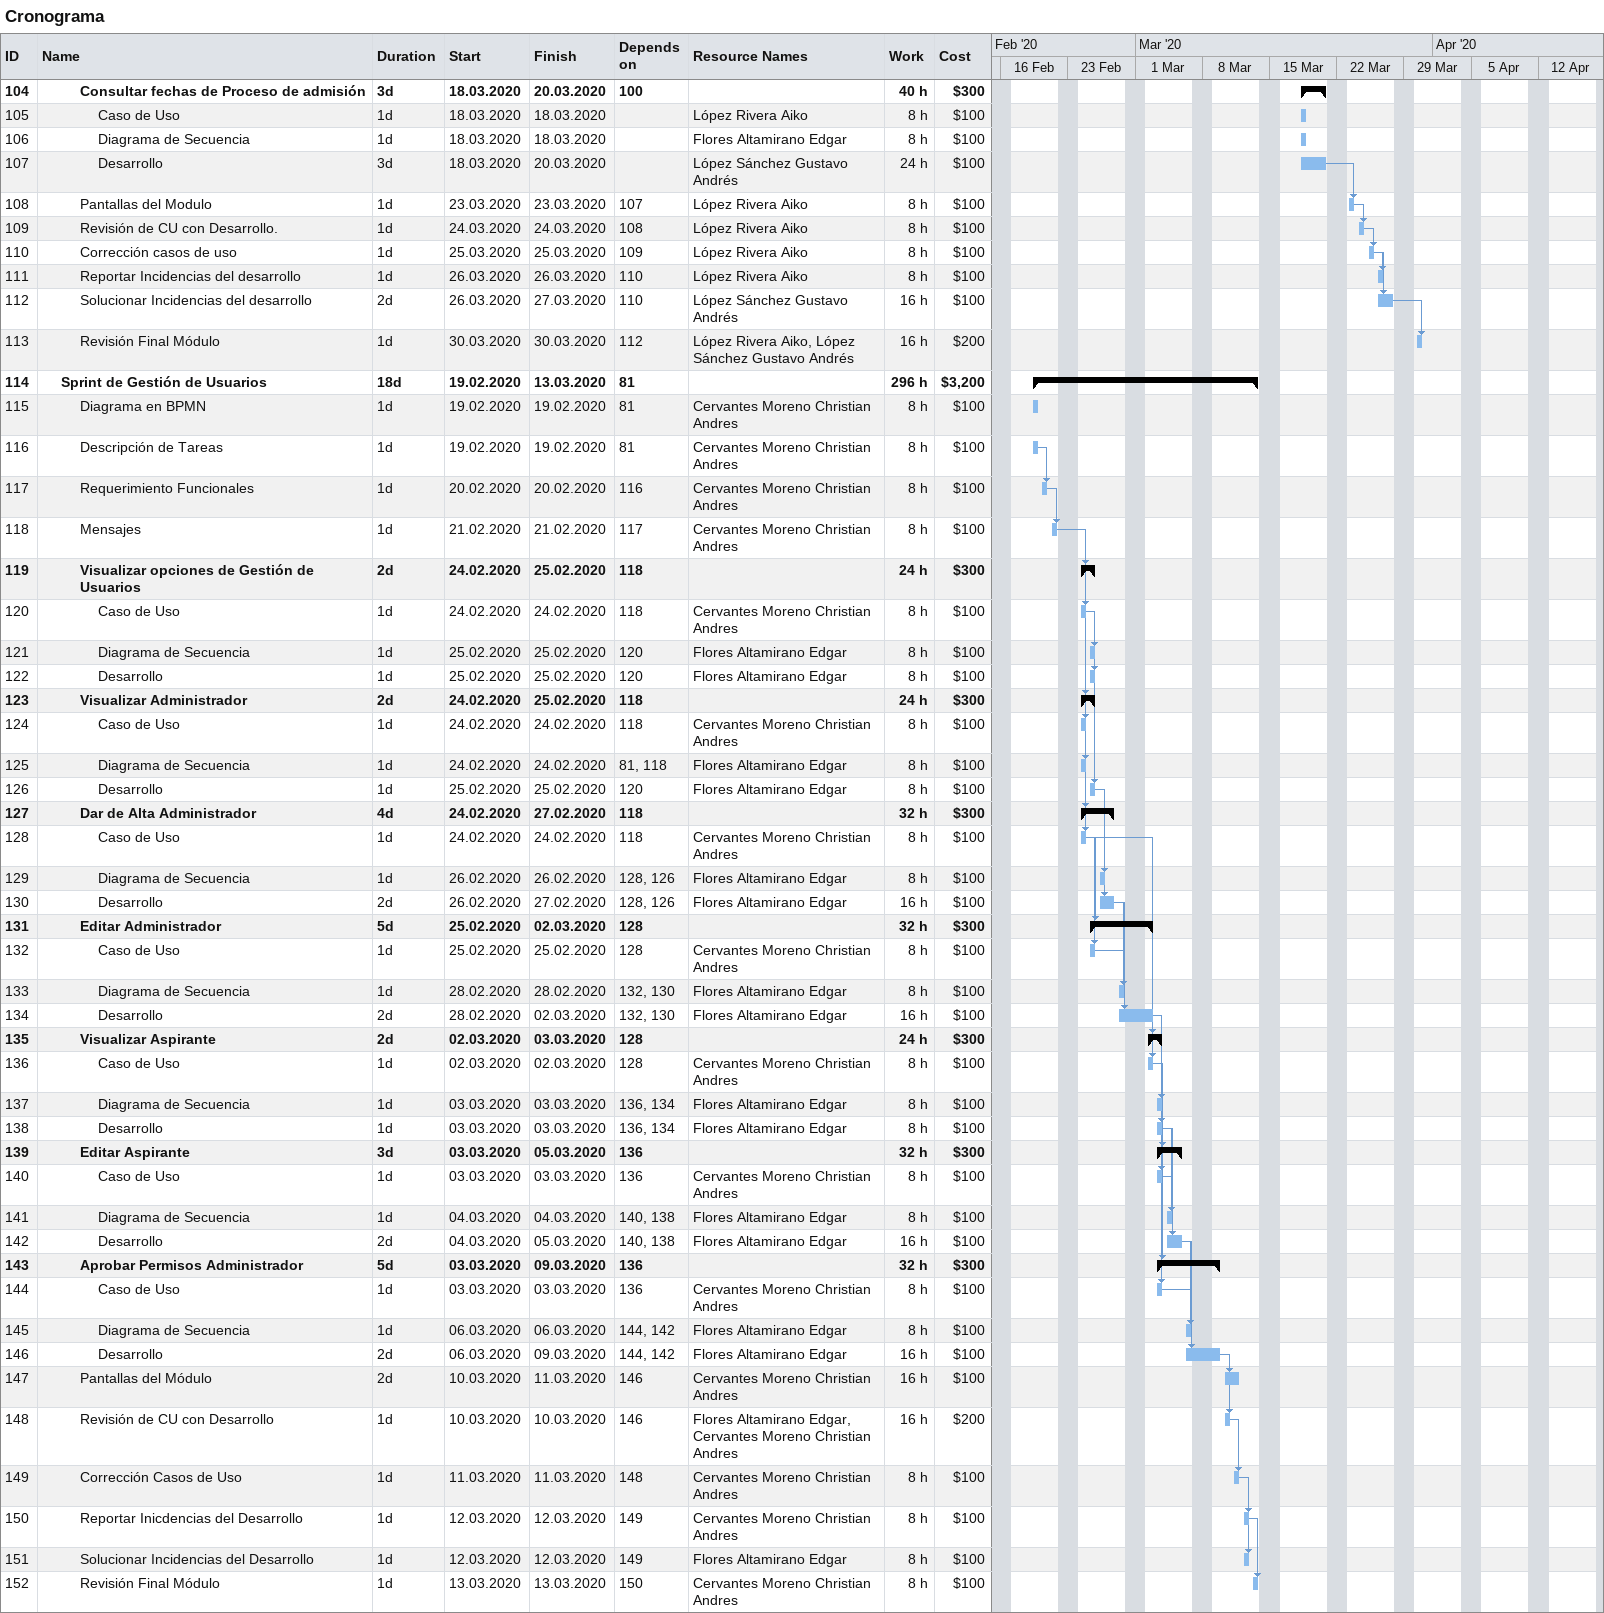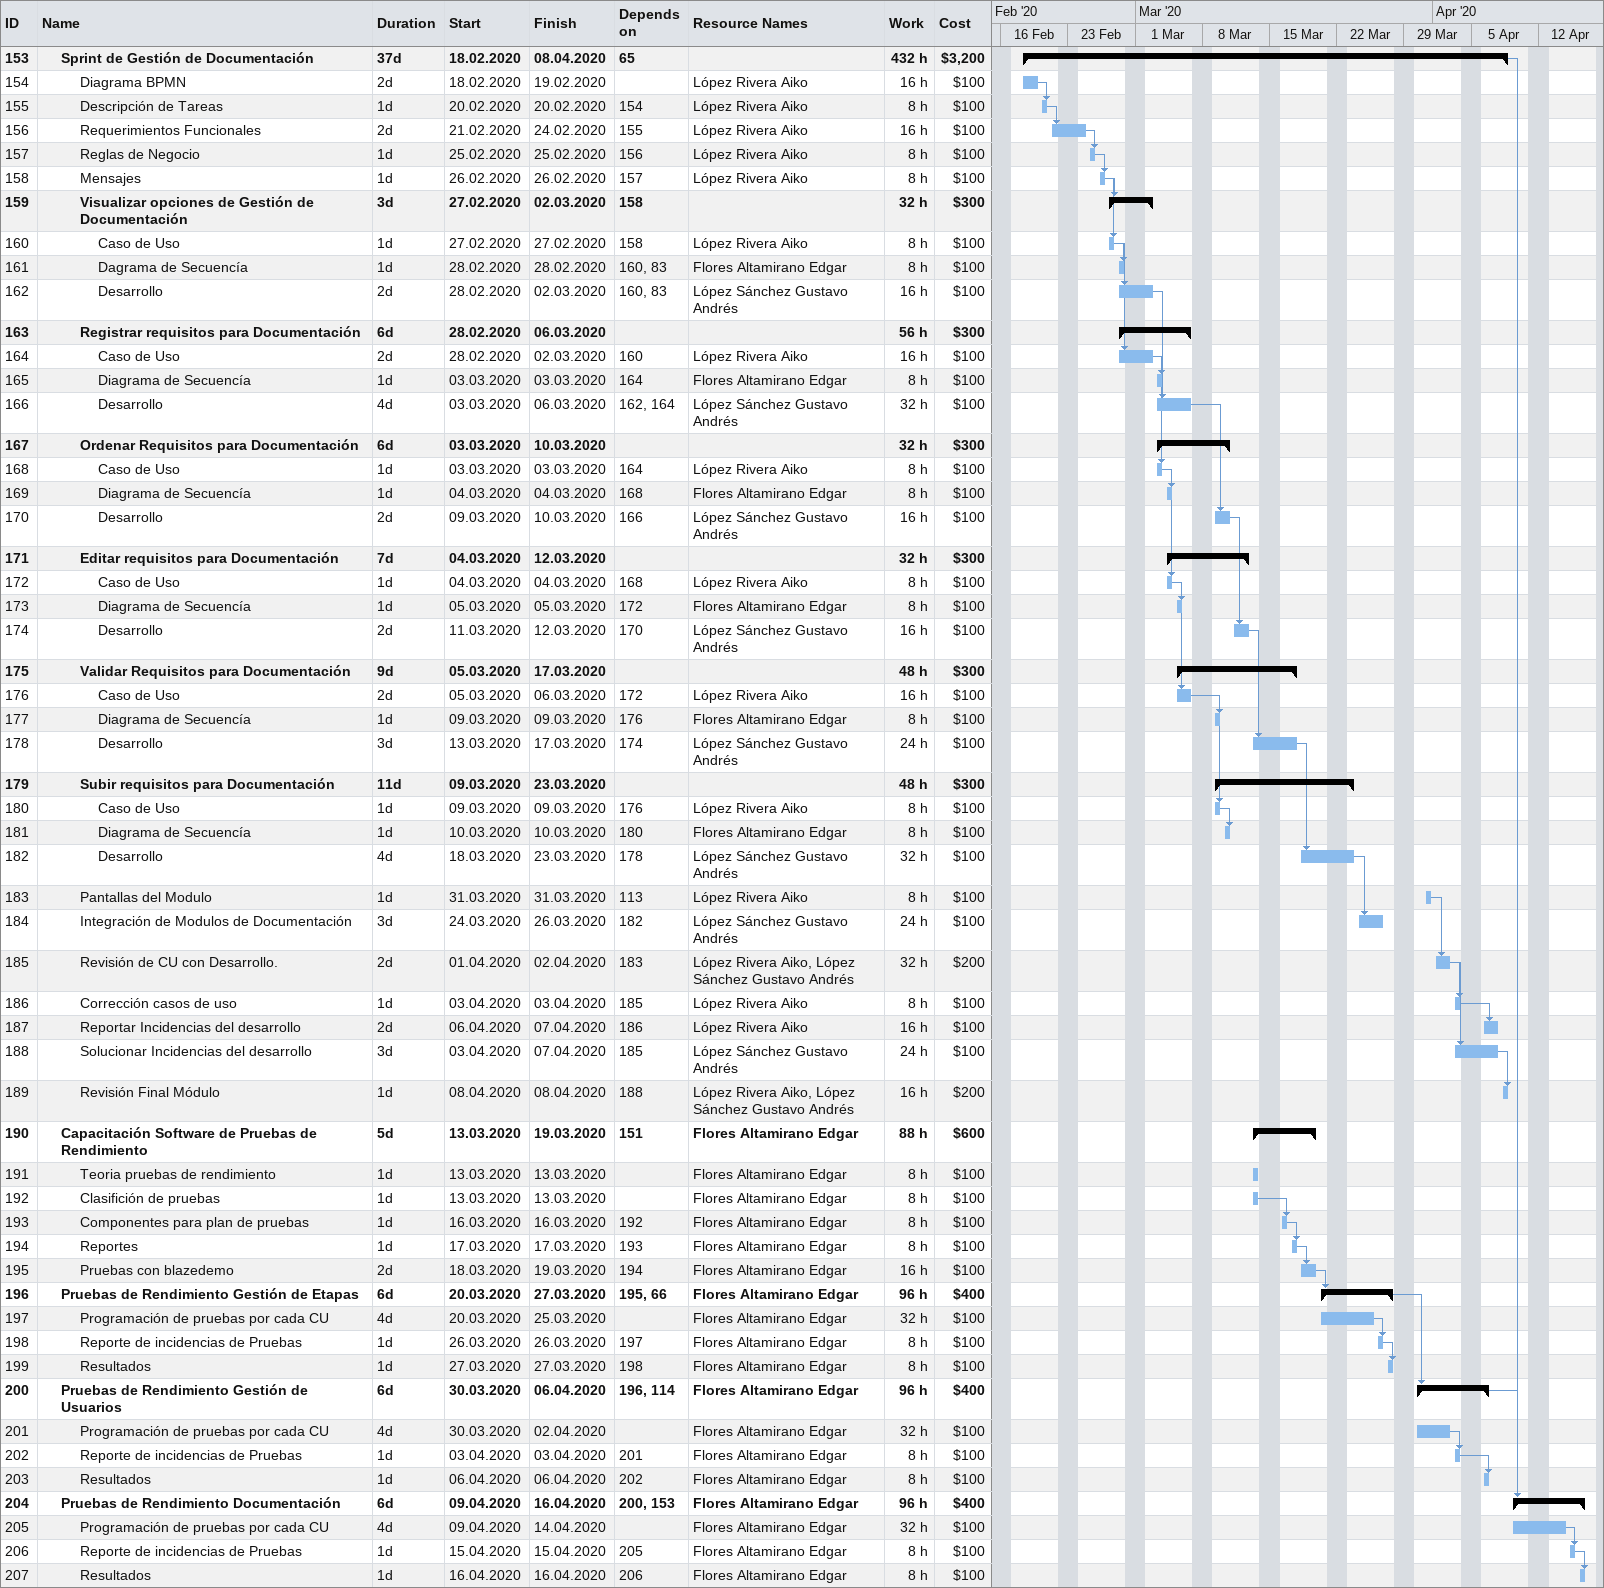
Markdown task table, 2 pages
Cronograma

| ID | Level | Task | Duration | Start | Finish | Predecessors | Resources | Work (h) | Cost ($) |
|---|---|---|---|---|---|---|---|---|---|
| 104 | 3 | **Consultar fechas de Proceso de admisión** | 3d | 2020-03-18 | 2020-03-20 | 100 |  | 40 | 300 |
| 105 | 4 | Caso de Uso | 1d | 2020-03-18 | 2020-03-18 |  | López Rivera Aiko | 8 | 100 |
| 106 | 4 | Diagrama de Secuencia | 1d | 2020-03-18 | 2020-03-18 |  | Flores Altamirano Edgar | 8 | 100 |
| 107 | 4 | Desarrollo | 3d | 2020-03-18 | 2020-03-20 |  | López Sánchez Gustavo Andrés | 24 | 100 |
| 108 | 3 | Pantallas del Modulo | 1d | 2020-03-23 | 2020-03-23 | 107 | López Rivera Aiko | 8 | 100 |
| 109 | 3 | Revisión de CU con Desarrollo. | 1d | 2020-03-24 | 2020-03-24 | 108 | López Rivera Aiko | 8 | 100 |
| 110 | 3 | Corrección casos de uso | 1d | 2020-03-25 | 2020-03-25 | 109 | López Rivera Aiko | 8 | 100 |
| 111 | 3 | Reportar Incidencias del desarrollo | 1d | 2020-03-26 | 2020-03-26 | 110 | López Rivera Aiko | 8 | 100 |
| 112 | 3 | Solucionar Incidencias del desarrollo | 2d | 2020-03-26 | 2020-03-27 | 110 | López Sánchez Gustavo Andrés | 16 | 100 |
| 113 | 3 | Revisión Final Módulo | 1d | 2020-03-30 | 2020-03-30 | 112 | López Rivera Aiko, López Sánchez Gustavo Andrés | 16 | 200 |
| 114 | 2 | **Sprint de Gestión de Usuarios** | 18d | 2020-02-19 | 2020-03-13 | 81 |  | 296 | 3200 |
| 115 | 3 | Diagrama en BPMN | 1d | 2020-02-19 | 2020-02-19 | 81 | Cervantes Moreno Christian Andres | 8 | 100 |
| 116 | 3 | Descripción de Tareas | 1d | 2020-02-19 | 2020-02-19 | 81 | Cervantes Moreno Christian Andres | 8 | 100 |
| 117 | 3 | Requerimiento Funcionales | 1d | 2020-02-20 | 2020-02-20 | 116 | Cervantes Moreno Christian Andres | 8 | 100 |
| 118 | 3 | Mensajes | 1d | 2020-02-21 | 2020-02-21 | 117 | Cervantes Moreno Christian Andres | 8 | 100 |
| 119 | 3 | **Visualizar opciones de Gestión de Usuarios** | 2d | 2020-02-24 | 2020-02-25 | 118 |  | 24 | 300 |
| 120 | 4 | Caso de Uso | 1d | 2020-02-24 | 2020-02-24 | 118 | Cervantes Moreno Christian Andres | 8 | 100 |
| 121 | 4 | Diagrama de Secuencia | 1d | 2020-02-25 | 2020-02-25 | 120 | Flores Altamirano Edgar | 8 | 100 |
| 122 | 4 | Desarrollo | 1d | 2020-02-25 | 2020-02-25 | 120 | Flores Altamirano Edgar | 8 | 100 |
| 123 | 3 | **Visualizar Administrador** | 2d | 2020-02-24 | 2020-02-25 | 118 |  | 24 | 300 |
| 124 | 4 | Caso de Uso | 1d | 2020-02-24 | 2020-02-24 | 118 | Cervantes Moreno Christian Andres | 8 | 100 |
| 125 | 4 | Diagrama de Secuencia | 1d | 2020-02-24 | 2020-02-24 | 81, 118 | Flores Altamirano Edgar | 8 | 100 |
| 126 | 4 | Desarrollo | 1d | 2020-02-25 | 2020-02-25 | 120 | Flores Altamirano Edgar | 8 | 100 |
| 127 | 3 | **Dar de Alta Administrador** | 4d | 2020-02-24 | 2020-02-27 | 118 |  | 32 | 300 |
| 128 | 4 | Caso de Uso | 1d | 2020-02-24 | 2020-02-24 | 118 | Cervantes Moreno Christian Andres | 8 | 100 |
| 129 | 4 | Diagrama de Secuencia | 1d | 2020-02-26 | 2020-02-26 | 128, 126 | Flores Altamirano Edgar | 8 | 100 |
| 130 | 4 | Desarrollo | 2d | 2020-02-26 | 2020-02-27 | 128, 126 | Flores Altamirano Edgar | 16 | 100 |
| 131 | 3 | **Editar Administrador** | 5d | 2020-02-25 | 2020-03-02 | 128 |  | 32 | 300 |
| 132 | 4 | Caso de Uso | 1d | 2020-02-25 | 2020-02-25 | 128 | Cervantes Moreno Christian Andres | 8 | 100 |
| 133 | 4 | Diagrama de Secuencia | 1d | 2020-02-28 | 2020-02-28 | 132, 130 | Flores Altamirano Edgar | 8 | 100 |
| 134 | 4 | Desarrollo | 2d | 2020-02-28 | 2020-03-02 | 132, 130 | Flores Altamirano Edgar | 16 | 100 |
| 135 | 3 | **Visualizar Aspirante** | 2d | 2020-03-02 | 2020-03-03 | 128 |  | 24 | 300 |
| 136 | 4 | Caso de Uso | 1d | 2020-03-02 | 2020-03-02 | 128 | Cervantes Moreno Christian Andres | 8 | 100 |
| 137 | 4 | Diagrama de Secuencia | 1d | 2020-03-03 | 2020-03-03 | 136, 134 | Flores Altamirano Edgar | 8 | 100 |
| 138 | 4 | Desarrollo | 1d | 2020-03-03 | 2020-03-03 | 136, 134 | Flores Altamirano Edgar | 8 | 100 |
| 139 | 3 | **Editar Aspirante** | 3d | 2020-03-03 | 2020-03-05 | 136 |  | 32 | 300 |
| 140 | 4 | Caso de Uso | 1d | 2020-03-03 | 2020-03-03 | 136 | Cervantes Moreno Christian Andres | 8 | 100 |
| 141 | 4 | Diagrama de Secuencia | 1d | 2020-03-04 | 2020-03-04 | 140, 138 | Flores Altamirano Edgar | 8 | 100 |
| 142 | 4 | Desarrollo | 2d | 2020-03-04 | 2020-03-05 | 140, 138 | Flores Altamirano Edgar | 16 | 100 |
| 143 | 3 | **Aprobar Permisos Administrador** | 5d | 2020-03-03 | 2020-03-09 | 136 |  | 32 | 300 |
| 144 | 4 | Caso de Uso | 1d | 2020-03-03 | 2020-03-03 | 136 | Cervantes Moreno Christian Andres | 8 | 100 |
| 145 | 4 | Diagrama de Secuencia | 1d | 2020-03-06 | 2020-03-06 | 144, 142 | Flores Altamirano Edgar | 8 | 100 |
| 146 | 4 | Desarrollo | 2d | 2020-03-06 | 2020-03-09 | 144, 142 | Flores Altamirano Edgar | 16 | 100 |
| 147 | 3 | Pantallas del Módulo | 2d | 2020-03-10 | 2020-03-11 | 146 | Cervantes Moreno Christian Andres | 16 | 100 |
| 148 | 3 | Revisión de CU con Desarrollo | 1d | 2020-03-10 | 2020-03-10 | 146 | Flores Altamirano Edgar, Cervantes Moreno Christian Andres | 16 | 200 |
| 149 | 3 | Corrección Casos de Uso | 1d | 2020-03-11 | 2020-03-11 | 148 | Cervantes Moreno Christian Andres | 8 | 100 |
| 150 | 3 | Reportar Inicdencias del Desarrollo | 1d | 2020-03-12 | 2020-03-12 | 149 | Cervantes Moreno Christian Andres | 8 | 100 |
| 151 | 3 | Solucionar Incidencias del Desarrollo | 1d | 2020-03-12 | 2020-03-12 | 149 | Flores Altamirano Edgar | 8 | 100 |
| 152 | 3 | Revisión Final Módulo | 1d | 2020-03-13 | 2020-03-13 | 150 | Cervantes Moreno Christian Andres | 8 | 100 |
| 153 | 2 | **Sprint de Gestión de Documentación** | 37d | 2020-02-18 | 2020-04-08 | 65 |  | 432 | 3200 |
| 154 | 3 | Diagrama BPMN | 2d | 2020-02-18 | 2020-02-19 |  | López Rivera Aiko | 16 | 100 |
| 155 | 3 | Descripción de Tareas | 1d | 2020-02-20 | 2020-02-20 | 154 | López Rivera Aiko | 8 | 100 |
| 156 | 3 | Requerimientos Funcionales | 2d | 2020-02-21 | 2020-02-24 | 155 | López Rivera Aiko | 16 | 100 |
| 157 | 3 | Reglas de Negocio | 1d | 2020-02-25 | 2020-02-25 | 156 | López Rivera Aiko | 8 | 100 |
| 158 | 3 | Mensajes | 1d | 2020-02-26 | 2020-02-26 | 157 | López Rivera Aiko | 8 | 100 |
| 159 | 3 | **Visualizar opciones de Gestión de Documentación** | 3d | 2020-02-27 | 2020-03-02 | 158 |  | 32 | 300 |
| 160 | 4 | Caso de Uso | 1d | 2020-02-27 | 2020-02-27 | 158 | López Rivera Aiko | 8 | 100 |
| 161 | 4 | Dagrama de Secuencía | 1d | 2020-02-28 | 2020-02-28 | 160, 83 | Flores Altamirano Edgar | 8 | 100 |
| 162 | 4 | Desarrollo | 2d | 2020-02-28 | 2020-03-02 | 160, 83 | López Sánchez Gustavo Andrés | 16 | 100 |
| 163 | 3 | **Registrar requisitos para Documentación** | 6d | 2020-02-28 | 2020-03-06 |  |  | 56 | 300 |
| 164 | 4 | Caso de Uso | 2d | 2020-02-28 | 2020-03-02 | 160 | López Rivera Aiko | 16 | 100 |
| 165 | 4 | Diagrama de Secuencía | 1d | 2020-03-03 | 2020-03-03 | 164 | Flores Altamirano Edgar | 8 | 100 |
| 166 | 4 | Desarrollo | 4d | 2020-03-03 | 2020-03-06 | 162, 164 | López Sánchez Gustavo Andrés | 32 | 100 |
| 167 | 3 | **Ordenar Requisitos para Documentación** | 6d | 2020-03-03 | 2020-03-10 |  |  | 32 | 300 |
| 168 | 4 | Caso de Uso | 1d | 2020-03-03 | 2020-03-03 | 164 | López Rivera Aiko | 8 | 100 |
| 169 | 4 | Diagrama de Secuencía | 1d | 2020-03-04 | 2020-03-04 | 168 | Flores Altamirano Edgar | 8 | 100 |
| 170 | 4 | Desarrollo | 2d | 2020-03-09 | 2020-03-10 | 166 | López Sánchez Gustavo Andrés | 16 | 100 |
| 171 | 3 | **Editar requisitos para Documentación** | 7d | 2020-03-04 | 2020-03-12 |  |  | 32 | 300 |
| 172 | 4 | Caso de Uso | 1d | 2020-03-04 | 2020-03-04 | 168 | López Rivera Aiko | 8 | 100 |
| 173 | 4 | Diagrama de Secuencía | 1d | 2020-03-05 | 2020-03-05 | 172 | Flores Altamirano Edgar | 8 | 100 |
| 174 | 4 | Desarrollo | 2d | 2020-03-11 | 2020-03-12 | 170 | López Sánchez Gustavo Andrés | 16 | 100 |
| 175 | 3 | **Validar Requisitos para Documentación** | 9d | 2020-03-05 | 2020-03-17 |  |  | 48 | 300 |
| 176 | 4 | Caso de Uso | 2d | 2020-03-05 | 2020-03-06 | 172 | López Rivera Aiko | 16 | 100 |
| 177 | 4 | Diagrama de Secuencía | 1d | 2020-03-09 | 2020-03-09 | 176 | Flores Altamirano Edgar | 8 | 100 |
| 178 | 4 | Desarrollo | 3d | 2020-03-13 | 2020-03-17 | 174 | López Sánchez Gustavo Andrés | 24 | 100 |
| 179 | 3 | **Subir requisitos para Documentación** | 11d | 2020-03-09 | 2020-03-23 |  |  | 48 | 300 |
| 180 | 4 | Caso de Uso | 1d | 2020-03-09 | 2020-03-09 | 176 | López Rivera Aiko | 8 | 100 |
| 181 | 4 | Diagrama de Secuencía | 1d | 2020-03-10 | 2020-03-10 | 180 | Flores Altamirano Edgar | 8 | 100 |
| 182 | 4 | Desarrollo | 4d | 2020-03-18 | 2020-03-23 | 178 | López Sánchez Gustavo Andrés | 32 | 100 |
| 183 | 3 | Pantallas del Modulo | 1d | 2020-03-31 | 2020-03-31 | 113 | López Rivera Aiko | 8 | 100 |
| 184 | 3 | Integración de Modulos de Documentación | 3d | 2020-03-24 | 2020-03-26 | 182 | López Sánchez Gustavo Andrés | 24 | 100 |
| 185 | 3 | Revisión de CU con Desarrollo. | 2d | 2020-04-01 | 2020-04-02 | 183 | López Rivera Aiko, López Sánchez Gustavo Andrés | 32 | 200 |
| 186 | 3 | Corrección casos de uso | 1d | 2020-04-03 | 2020-04-03 | 185 | López Rivera Aiko | 8 | 100 |
| 187 | 3 | Reportar Incidencias del desarrollo | 2d | 2020-04-06 | 2020-04-07 | 186 | López Rivera Aiko | 16 | 100 |
| 188 | 3 | Solucionar Incidencias del desarrollo | 3d | 2020-04-03 | 2020-04-07 | 185 | López Sánchez Gustavo Andrés | 24 | 100 |
| 189 | 3 | Revisión Final Módulo | 1d | 2020-04-08 | 2020-04-08 | 188 | López Rivera Aiko, López Sánchez Gustavo Andrés | 16 | 200 |
| 190 | 2 | **Capacitación Software de Pruebas de Rendimiento** | 5d | 2020-03-13 | 2020-03-19 | 151 | Flores Altamirano Edgar | 88 | 600 |
| 191 | 3 | Teoria pruebas de rendimiento | 1d | 2020-03-13 | 2020-03-13 |  | Flores Altamirano Edgar | 8 | 100 |
| 192 | 3 | Clasifición de pruebas | 1d | 2020-03-13 | 2020-03-13 |  | Flores Altamirano Edgar | 8 | 100 |
| 193 | 3 | Componentes para plan de pruebas | 1d | 2020-03-16 | 2020-03-16 | 192 | Flores Altamirano Edgar | 8 | 100 |
| 194 | 3 | Reportes | 1d | 2020-03-17 | 2020-03-17 | 193 | Flores Altamirano Edgar | 8 | 100 |
| 195 | 3 | Pruebas con blazedemo | 2d | 2020-03-18 | 2020-03-19 | 194 | Flores Altamirano Edgar | 16 | 100 |
| 196 | 2 | **Pruebas de Rendimiento Gestión de Etapas** | 6d | 2020-03-20 | 2020-03-27 | 195, 66 | Flores Altamirano Edgar | 96 | 400 |
| 197 | 3 | Programación de pruebas por cada CU | 4d | 2020-03-20 | 2020-03-25 |  | Flores Altamirano Edgar | 32 | 100 |
| 198 | 3 | Reporte de incidencias de Pruebas | 1d | 2020-03-26 | 2020-03-26 | 197 | Flores Altamirano Edgar | 8 | 100 |
| 199 | 3 | Resultados | 1d | 2020-03-27 | 2020-03-27 | 198 | Flores Altamirano Edgar | 8 | 100 |
| 200 | 2 | **Pruebas de Rendimiento Gestión de Usuarios** | 6d | 2020-03-30 | 2020-04-06 | 196, 114 | Flores Altamirano Edgar | 96 | 400 |
| 201 | 3 | Programación de pruebas por cada CU | 4d | 2020-03-30 | 2020-04-02 |  | Flores Altamirano Edgar | 32 | 100 |
| 202 | 3 | Reporte de incidencias de Pruebas | 1d | 2020-04-03 | 2020-04-03 | 201 | Flores Altamirano Edgar | 8 | 100 |
| 203 | 3 | Resultados | 1d | 2020-04-06 | 2020-04-06 | 202 | Flores Altamirano Edgar | 8 | 100 |
| 204 | 2 | **Pruebas de Rendimiento Documentación** | 6d | 2020-04-09 | 2020-04-16 | 200, 153 | Flores Altamirano Edgar | 96 | 400 |
| 205 | 3 | Programación de pruebas por cada CU | 4d | 2020-04-09 | 2020-04-14 |  | Flores Altamirano Edgar | 32 | 100 |
| 206 | 3 | Reporte de incidencias de Pruebas | 1d | 2020-04-15 | 2020-04-15 | 205 | Flores Altamirano Edgar | 8 | 100 |
| 207 | 3 | Resultados | 1d | 2020-04-16 | 2020-04-16 | 206 | Flores Altamirano Edgar | 8 | 100 |
